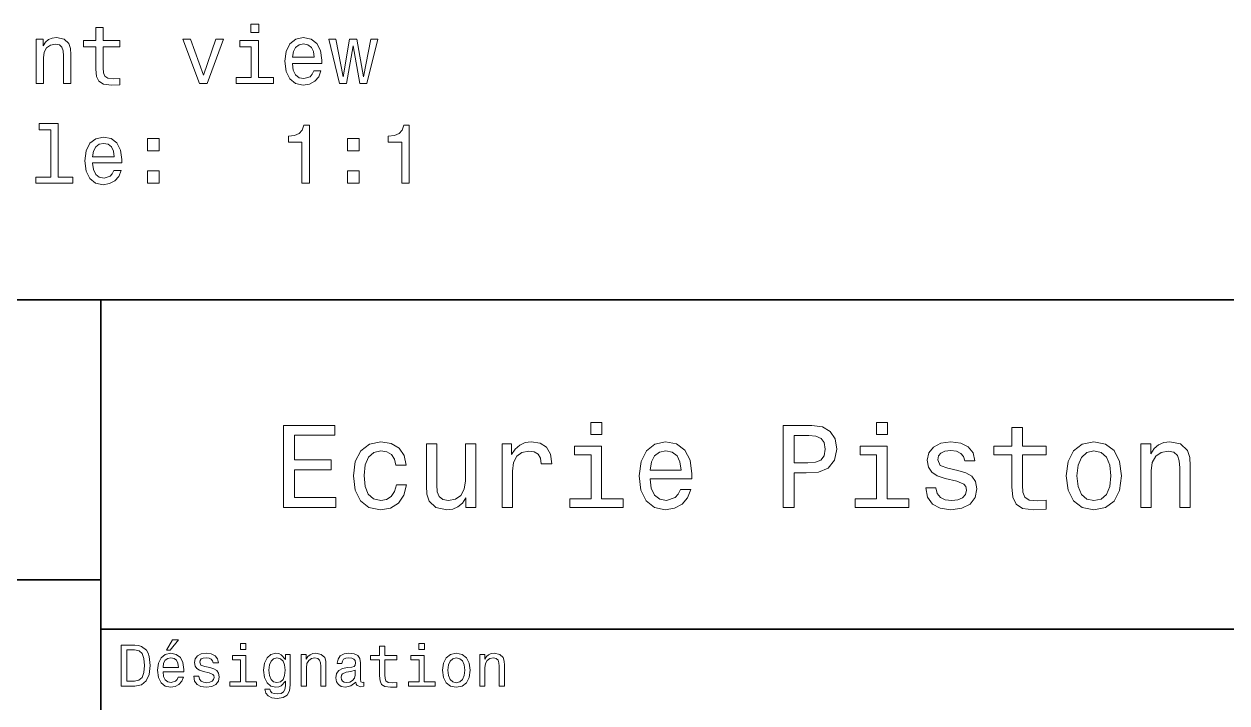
# Model space of a CAD drawing. Extents: x 0 to 297, y 0 to 210.
# Drawn here: x 157.3 to 230.4, y 45.5 to 86.8 of the extents above; entities that cross this region are included whole.
import ezdxf

# ---------------------------------------------------------------- set-up
doc = ezdxf.new("R2010")
doc.units = 0

msp = doc.modelspace()

# ---------------------------------------------------------------- linework, layer by layer
at = {"color": 7, "lineweight": 35}
for p, q in [((97, 70), (287, 70)), ((162, 10), (162, 70)), ((97, 53), (162, 53)), ((162, 50), (287, 50))]:
    msp.add_line(p, q, dxfattribs=at)
at = {"color": 7, "lineweight": 13}
for points in [[(161.713257, 85.382568), (161.713257, 84.02594), (161.743515, 83.587173), (161.88472, 83.284584), (162.167145, 83.10807), (162.646255, 83.047554), (163.170746, 83.072769), (163.170746, 83.456055), (162.78746, 83.425789), (162.439484, 83.466141), (162.252884, 83.592216), (162.172195, 83.804031), (162.157059, 84.101585), (162.157059, 85.382568), (163.170746, 85.382568), (163.170746, 85.760803), (162.157059, 85.760803), (162.157059, 86.552597), (161.713257, 86.552597), (161.713257, 85.760803), (160.946686, 85.760803), (160.946686, 85.382568)], [(171.597992, 86.764412), (171.128967, 86.764412), (171.128967, 86.260086), (171.597992, 86.260086)], [(158.082138, 83.143372), (158.52594, 83.143372), (158.52594, 84.706772), (158.57132, 85.064842), (158.717575, 85.327087), (158.944519, 85.488472), (159.247116, 85.548988), (159.489197, 85.498558), (159.640488, 85.362389), (159.716141, 85.135445), (159.741348, 84.832855), (159.741348, 83.143372), (160.185165, 83.143372), (160.185165, 84.92363), (160.164978, 85.2817), (160.074203, 85.579254), (159.776657, 85.851585), (159.312683, 85.947403), (159.055481, 85.912102), (158.838623, 85.816284), (158.652023, 85.6549), (158.505768, 85.438042), (158.505768, 85.851585), (158.082138, 85.851585)], [(168.002167, 83.143372), (168.471176, 83.143372), (169.459656, 85.851585), (169.000717, 85.851585), (168.239197, 83.66787), (167.46254, 85.851585), (166.998566, 85.851585)], [(171.582855, 83.516571), (171.582855, 85.760803), (170.443085, 85.760803), (170.443085, 85.382568), (171.139053, 85.382568), (171.139053, 83.516571), (170.231262, 83.516571), (170.231262, 83.143372), (172.500717, 83.143372), (172.500717, 83.516571)], [(173.650574, 84.368874), (175.425797, 84.368874), (175.430832, 84.575645), (175.350143, 85.155617), (175.128235, 85.58934), (174.775223, 85.851585), (174.306198, 85.947403), (173.84726, 85.846542), (173.494232, 85.564117), (173.267288, 85.105186), (173.1866, 84.5), (173.262253, 83.879684), (173.489197, 83.425789), (173.837173, 83.143372), (174.291061, 83.047554), (174.684433, 83.113113), (175.007202, 83.284584), (175.244232, 83.556915), (175.380402, 83.920029), (174.94165, 83.920029), (174.850861, 83.7183), (174.719742, 83.567001), (174.346542, 83.445969), (174.059082, 83.501442), (173.842224, 83.677956), (173.701004, 83.965416), (173.650574, 84.353745)], [(173.650574, 84.742073), (173.706055, 85.090057), (173.842224, 85.34726), (174.048996, 85.503601), (174.32132, 85.559074), (174.588623, 85.503601), (174.795395, 85.34726), (174.921478, 85.090057), (174.966858, 84.742073)], [(176.938766, 83.143372), (177.342224, 85.443085), (177.745682, 83.143372), (178.169312, 83.143372), (178.835022, 85.851585), (178.406342, 85.851585), (177.957489, 83.551872), (177.559082, 85.851585), (177.120316, 85.851585), (176.721893, 83.551872), (176.273056, 85.851585), (175.849426, 85.851585), (176.515137, 83.143372)], [(158.964691, 80.344383), (158.964691, 77.469742), (158.05188, 77.469742), (158.05188, 77.096542), (160.316284, 77.096542), (160.316284, 77.469742), (159.408508, 77.469742), (159.408508, 80.717583), (158.268738, 80.717583), (158.268738, 80.344383)], [(174.215424, 77.096542), (174.674347, 77.096542), (174.674347, 80.621758), (174.331421, 80.621758), (174.240631, 80.314125), (174.059082, 80.107346), (173.781708, 79.986313), (173.398422, 79.945969), (173.398422, 79.587898), (174.215424, 79.587898)], [(180.28746, 77.096542), (180.746399, 77.096542), (180.746399, 80.621758), (180.403458, 80.621758), (180.312683, 80.314125), (180.131119, 80.107346), (179.853745, 79.986313), (179.470459, 79.945969), (179.470459, 79.587898), (180.28746, 79.587898)], [(161.506485, 78.322044), (163.281708, 78.322044), (163.286743, 78.528816), (163.206055, 79.108788), (162.984146, 79.542511), (162.631119, 79.804756), (162.162109, 79.900574), (161.703171, 79.799713), (161.350143, 79.517288), (161.123199, 79.058357), (161.042511, 78.453171), (161.118164, 77.832855), (161.345108, 77.37896), (161.693085, 77.096542), (162.146973, 77.000725), (162.540344, 77.066284), (162.863113, 77.237755), (163.100143, 77.510086), (163.236313, 77.873199), (162.797546, 77.873199), (162.706772, 77.671471), (162.575653, 77.520172), (162.202454, 77.399139), (161.914978, 77.454613), (161.69812, 77.631126), (161.556915, 77.918587), (161.506485, 78.306915)], [(164.850143, 79.053314), (165.546112, 79.053314), (165.546112, 79.804756), (164.850143, 79.804756)], [(176.994232, 79.053314), (177.690201, 79.053314), (177.690201, 79.804756), (176.994232, 79.804756)], [(161.506485, 78.695244), (161.561966, 79.043228), (161.69812, 79.30043), (161.904907, 79.456772), (162.177231, 79.512245), (162.444519, 79.456772), (162.651291, 79.30043), (162.777374, 79.043228), (162.822769, 78.695244)], [(164.850143, 77.096542), (165.546112, 77.096542), (165.546112, 77.847984), (164.850143, 77.847984)], [(176.994232, 77.096542), (177.690201, 77.096542), (177.690201, 77.847984), (176.994232, 77.847984)], [(173.109512, 57.381123), (176.279541, 57.381123), (176.279541, 57.986309), (173.772339, 57.986309), (173.772339, 59.679394), (176.005768, 59.679394), (176.005768, 60.277374), (173.772339, 60.277374), (173.772339, 61.775936), (176.221893, 61.775936), (176.221893, 62.381123), (173.109512, 62.381123)], [(192.439484, 62.554031), (191.769455, 62.554031), (191.769455, 61.833572), (192.439484, 61.833572)], [(203.462524, 57.381123), (204.125351, 57.381123), (204.125351, 59.492073), (204.860229, 59.492073), (205.602295, 59.528095), (206.193085, 59.780258), (206.574921, 60.270172), (206.704605, 60.940201), (206.603745, 61.559795), (206.315552, 62.013687), (205.840057, 62.287464), (205.191635, 62.381123), (203.462524, 62.381123)], [(209.788177, 62.554031), (209.118149, 62.554031), (209.118149, 61.833572), (209.788177, 61.833572)], [(217.353027, 60.579971), (217.353027, 58.64193), (217.396255, 58.015129), (217.597992, 57.582851), (218.001434, 57.330688), (218.685883, 57.244236), (219.43515, 57.280258), (219.43515, 57.827808), (218.887604, 57.78458), (218.390488, 57.842216), (218.123917, 58.022331), (218.008652, 58.324928), (217.98703, 58.75), (217.98703, 60.579971), (219.43515, 60.579971), (219.43515, 61.120316), (217.98703, 61.120316), (217.98703, 62.251438), (217.353027, 62.251438), (217.353027, 61.120316), (216.257935, 61.120316), (216.257935, 60.579971)], [(179.932281, 59.967579), (180.559082, 59.967579), (180.429398, 60.543945), (180.119598, 60.997837), (179.636887, 61.278816), (179.010086, 61.386887), (178.318436, 61.242794), (177.792511, 60.839336), (177.46109, 60.183716), (177.345825, 59.304752), (177.453888, 58.432995), (177.778091, 57.78458), (178.289627, 57.381123), (178.988464, 57.244236), (179.608063, 57.352303), (180.090775, 57.6549), (180.42218, 58.130402), (180.566284, 58.764408), (179.96109, 58.764408), (179.853027, 58.36095), (179.651291, 58.058357), (179.363113, 57.871037), (179.010086, 57.8134), (178.570602, 57.907059), (178.253601, 58.195244), (178.059082, 58.663544), (177.994232, 59.326366), (178.059082, 59.974781), (178.260803, 60.443081), (178.585007, 60.731266), (179.010086, 60.83213), (179.38472, 60.767288), (179.66571, 60.601585), (179.853027, 60.327808)], [(186.380402, 57.381123), (187.014404, 57.381123), (187.014404, 59.592937), (187.079254, 60.12608), (187.273773, 60.507923), (187.590775, 60.738472), (188.015854, 60.817722), (188.332855, 60.767288), (188.570602, 60.623199), (188.714691, 60.378242), (188.765121, 60.046829), (189.406342, 60.046829), (189.319885, 60.630402), (189.082123, 61.048271), (188.685883, 61.30043), (188.145538, 61.386887), (187.778091, 61.32925), (187.46109, 61.185158), (187.180115, 60.940201), (186.956772, 60.608788), (186.956772, 61.25), (186.380402, 61.25)], [(195.37175, 59.131844), (197.907776, 59.131844), (197.914978, 59.427231), (197.799713, 60.255764), (197.482712, 60.875359), (196.978378, 61.25), (196.30835, 61.386887), (195.65274, 61.242794), (195.148407, 60.839336), (194.824203, 60.183716), (194.708923, 59.319164), (194.817001, 58.432995), (195.141205, 57.78458), (195.638321, 57.381123), (196.286743, 57.244236), (196.848694, 57.337894), (197.309799, 57.582851), (197.648407, 57.971901), (197.842941, 58.490631), (197.216141, 58.490631), (197.086456, 58.20245), (196.899139, 57.986309), (196.365997, 57.8134), (195.955322, 57.892651), (195.645538, 58.14481), (195.443802, 58.555473), (195.37175, 59.110229)], [(205.01152, 61.76873), (205.443802, 61.725502), (205.760803, 61.588615), (205.94812, 61.336452), (206.01297, 60.940201), (205.940918, 60.522331), (205.746399, 60.270172), (205.414978, 60.140488), (204.96109, 60.104465), (204.125351, 60.104465), (204.125351, 61.76873)], [(214.060516, 59.636166), (213.44812, 59.780258), (212.994232, 59.945965), (212.842941, 60.28458), (212.886169, 60.522331), (213.03746, 60.695244), (213.282425, 60.803314), (213.635437, 60.846542), (213.97406, 60.803314), (214.240631, 60.67363), (214.413544, 60.479107), (214.485596, 60.219738), (215.105194, 60.219738), (215.105194, 60.23415), (214.997116, 60.70245), (214.701721, 61.069885), (214.240631, 61.30043), (213.635437, 61.386887), (213.023056, 61.30043), (212.57637, 61.062679), (212.29538, 60.709652), (212.208939, 60.262966), (212.273773, 59.830688), (212.475494, 59.528095), (212.806915, 59.311958), (213.289627, 59.16066), (213.995682, 58.987751), (214.427948, 58.807636), (214.543228, 58.663544), (214.586456, 58.447407), (214.521606, 58.180836), (214.348694, 57.979107), (214.067719, 57.849422), (213.693085, 57.806194), (213.296829, 57.849422), (213.008636, 58.000721), (212.814117, 58.245674), (212.734863, 58.584293), (212.122482, 58.584293), (212.223343, 58.007923), (212.518738, 57.590057), (212.98703, 57.337894), (213.635437, 57.244236), (214.312683, 57.337894), (214.809799, 57.590057), (215.112396, 57.993515), (215.220459, 58.519451), (215.141205, 58.973343), (214.917862, 59.283138), (214.55043, 59.484871)], [(220.65274, 59.311958), (220.768005, 58.432995), (221.099426, 57.78458), (221.625366, 57.381123), (222.331421, 57.244236), (223.030258, 57.381123), (223.556198, 57.777374), (223.887604, 58.425793), (224.010086, 59.311958), (223.887604, 60.190922), (223.556198, 60.846542), (223.030258, 61.242794), (222.331421, 61.386887), (221.625366, 61.242794), (221.099426, 60.839336), (220.768005, 60.190922)], [(225.177246, 57.381123), (225.811249, 57.381123), (225.811249, 59.614552), (225.876083, 60.12608), (226.085022, 60.500717), (226.409225, 60.731266), (226.841507, 60.817722), (227.187317, 60.745674), (227.403458, 60.551151), (227.511536, 60.226944), (227.547546, 59.794666), (227.547546, 57.381123), (228.181564, 57.381123), (228.181564, 59.924351), (228.15274, 60.435879), (228.023056, 60.86095), (227.597992, 61.25), (226.935165, 61.386887), (226.567719, 61.336452), (226.257935, 61.199566), (225.991364, 60.969017), (225.782425, 60.659222), (225.782425, 61.25), (225.177246, 61.25)], [(184.788177, 61.25), (184.154175, 61.25), (184.154175, 59.016571), (184.082123, 58.497837), (183.873199, 58.123196), (183.548996, 57.892651), (183.123917, 57.820602), (182.785294, 57.878242), (182.569168, 58.051151), (182.446686, 58.346542), (182.417862, 58.764408), (182.417862, 61.25), (181.783859, 61.25), (181.783859, 58.706772), (181.805481, 58.195244), (181.942368, 57.770172), (182.360229, 57.381123), (183.030258, 57.244236), (183.390488, 57.294666), (183.700287, 57.424351), (183.966858, 57.647694), (184.182999, 57.971901), (184.182999, 57.381123), (184.788177, 57.381123)], [(192.417862, 57.914265), (192.417862, 61.120316), (190.789627, 61.120316), (190.789627, 60.579971), (191.783859, 60.579971), (191.783859, 57.914265), (190.48703, 57.914265), (190.48703, 57.381123), (193.729111, 57.381123), (193.729111, 57.914265)], [(195.37175, 59.664986), (195.451004, 60.162102), (195.645538, 60.529537), (195.940918, 60.75288), (196.329971, 60.83213), (196.711807, 60.75288), (197.007202, 60.529537), (197.187317, 60.162102), (197.252167, 59.664986)], [(209.766571, 57.914265), (209.766571, 61.120316), (208.138321, 61.120316), (208.138321, 60.579971), (209.132568, 60.579971), (209.132568, 57.914265), (207.835724, 57.914265), (207.835724, 57.381123), (211.077805, 57.381123), (211.077805, 57.914265)], [(221.301147, 59.319164), (221.365997, 59.967579), (221.567719, 60.435879), (221.891937, 60.72406), (222.331421, 60.824928), (222.763687, 60.72406), (223.087891, 60.443081), (223.289627, 59.967579), (223.361679, 59.319164), (223.289627, 58.663544), (223.087891, 58.188038), (222.763687, 57.899853), (222.331421, 57.806194), (221.891937, 57.899853), (221.567719, 58.188038), (221.365997, 58.663544)], [(164.080688, 49.030979), (163.248566, 49.030979), (163.248566, 46.530979), (164.080688, 46.530979), (164.473343, 46.610229), (164.765137, 46.851585), (164.945251, 47.244236), (165.010086, 47.780979), (164.952454, 48.328529), (164.880402, 48.544666), (164.779541, 48.717579), (164.487747, 48.951729), (164.296829, 49.009365)], [(166.004318, 48.728386), (166.216858, 48.728386), (166.717575, 49.340778), (166.364548, 49.340778)], [(170.824203, 49.117435), (170.489197, 49.117435), (170.489197, 48.757202), (170.824203, 48.757202)], [(178.943802, 48.130402), (178.943802, 47.161381), (178.965424, 46.84798), (179.066284, 46.631844), (179.268005, 46.505764), (179.610229, 46.462536), (179.984863, 46.480545), (179.984863, 46.754322), (179.71109, 46.732708), (179.46254, 46.761528), (179.329254, 46.851585), (179.271606, 47.00288), (179.260803, 47.215416), (179.260803, 48.130402), (179.984863, 48.130402), (179.984863, 48.400574), (179.260803, 48.400574), (179.260803, 48.966137), (178.943802, 48.966137), (178.943802, 48.400574), (178.396255, 48.400574), (178.396255, 48.130402)], [(181.667145, 49.117435), (181.332138, 49.117435), (181.332138, 48.757202), (181.667145, 48.757202)], [(164.055481, 48.731987), (164.329254, 48.677952), (164.516571, 48.512245), (164.628235, 48.216858), (164.664261, 47.780979), (164.624634, 47.359509), (164.51297, 47.064121), (164.322052, 46.887608), (164.055481, 46.829971), (163.583572, 46.829971), (163.583572, 48.731987)], [(165.784576, 47.406338), (167.052597, 47.406338), (167.056198, 47.554035), (166.998566, 47.9683), (166.840057, 48.278099), (166.587891, 48.465416), (166.252884, 48.533859), (165.925079, 48.461815), (165.672913, 48.260086), (165.510803, 47.932278), (165.453171, 47.5), (165.507202, 47.056915), (165.669312, 46.732708), (165.917862, 46.530979), (166.242081, 46.462536), (166.523056, 46.509365), (166.753601, 46.631844), (166.922913, 46.826366), (167.020172, 47.085735), (166.706772, 47.085735), (166.641937, 46.941643), (166.548264, 46.833572), (166.281708, 46.747116), (166.07637, 46.786743), (165.921463, 46.912823), (165.820602, 47.118156), (165.784576, 47.395531)], [(165.784576, 47.672909), (165.824203, 47.921471), (165.921463, 48.105186), (166.069168, 48.216858), (166.263687, 48.256485), (166.454605, 48.216858), (166.60231, 48.105186), (166.692368, 47.921471), (166.724777, 47.672909)], [(168.623199, 47.658501), (168.317001, 47.730545), (168.090057, 47.8134), (168.014404, 47.982708), (168.036026, 48.101585), (168.111664, 48.188038), (168.234146, 48.242073), (168.41066, 48.263687), (168.579971, 48.242073), (168.713257, 48.177231), (168.799713, 48.079971), (168.835739, 47.950287), (169.145538, 47.950287), (169.145538, 47.957493), (169.091492, 48.191643), (168.943802, 48.375359), (168.713257, 48.490635), (168.41066, 48.533859), (168.104462, 48.490635), (167.881119, 48.371758), (167.740631, 48.195244), (167.697403, 47.971901), (167.729828, 47.755764), (167.830688, 47.604465), (167.996399, 47.496399), (168.237747, 47.42075), (168.590775, 47.334293), (168.806915, 47.244236), (168.864548, 47.172188), (168.886169, 47.064121), (168.853745, 46.930836), (168.767288, 46.829971), (168.626801, 46.765129), (168.439484, 46.743515), (168.241348, 46.765129), (168.09726, 46.840778), (168, 46.963257), (167.960373, 47.132565), (167.654175, 47.132565), (167.704605, 46.844379), (167.85231, 46.635445), (168.086456, 46.509365), (168.41066, 46.462536), (168.749283, 46.509365), (168.997833, 46.635445), (169.149139, 46.837173), (169.203171, 47.100143), (169.163544, 47.327087), (169.05188, 47.481987), (168.868149, 47.582851)], [(170.8134, 46.79755), (170.8134, 48.400574), (169.999283, 48.400574), (169.999283, 48.130402), (170.496399, 48.130402), (170.496399, 46.79755), (169.847977, 46.79755), (169.847977, 46.530979), (171.469025, 46.530979), (171.469025, 46.79755)], [(173.518738, 46.617435), (173.518738, 48.465416), (173.216141, 48.465416), (173.216141, 48.152016), (172.967575, 48.4366), (172.816284, 48.508644), (172.646973, 48.533859), (172.340775, 48.461815), (172.103027, 48.260086), (171.94812, 47.935879), (171.894089, 47.5), (171.94812, 47.060516), (172.103027, 46.736309), (172.340775, 46.530979), (172.646973, 46.462536), (172.819885, 46.487751), (172.963974, 46.552593), (173.216141, 46.826366), (173.216141, 46.552593), (173.187317, 46.336456), (173.108063, 46.181557), (172.956772, 46.091499), (172.729828, 46.059078), (172.531708, 46.080692), (172.391205, 46.134727), (172.30835, 46.228386), (172.283142, 46.354465), (171.976944, 46.354465), (171.976944, 46.340057), (172.023773, 46.109509), (172.167862, 45.9366), (172.398407, 45.824928), (172.711823, 45.785301), (173.086456, 45.839336), (173.335022, 45.990635), (173.47551, 46.253601)], [(172.221909, 47.5), (172.254318, 47.820606), (172.351593, 48.058357), (172.502884, 48.198845), (172.704605, 48.249279), (172.917145, 48.198845), (173.075653, 48.058357), (173.172913, 47.820606), (173.208939, 47.5), (173.172913, 47.172188), (173.075653, 46.938038), (172.917145, 46.793949), (172.704605, 46.747116), (172.502884, 46.793949), (172.351593, 46.938038), (172.254318, 47.175793)], [(174.181549, 46.530979), (174.498566, 46.530979), (174.498566, 47.647694), (174.530975, 47.903458), (174.635452, 48.090778), (174.797546, 48.206051), (175.013687, 48.249279), (175.1866, 48.213257), (175.294662, 48.115993), (175.348709, 47.953888), (175.366714, 47.737751), (175.366714, 46.530979), (175.683716, 46.530979), (175.683716, 47.802593), (175.669312, 48.058357), (175.604462, 48.270893), (175.391937, 48.465416), (175.060516, 48.533859), (174.876801, 48.508644), (174.721909, 48.440201), (174.588623, 48.324928), (174.484146, 48.170029), (174.484146, 48.465416), (174.181549, 48.465416)], [(177.499283, 46.783142), (177.499283, 46.772335), (177.517288, 46.649857), (177.57132, 46.5634), (177.798264, 46.494957), (177.974777, 46.523773), (177.974777, 46.76873), (177.899139, 46.757923), (177.798264, 46.804756), (177.780258, 46.948845), (177.780258, 47.950287), (177.73703, 48.206051), (177.610947, 48.386166), (177.391205, 48.494236), (177.081406, 48.533859), (176.778824, 48.490635), (176.555481, 48.368156), (176.414978, 48.177231), (176.368149, 47.925072), (176.368149, 47.903458), (176.65274, 47.903458), (176.677948, 48.054756), (176.757202, 48.162823), (176.886887, 48.227665), (177.070602, 48.25288), (177.247116, 48.234871), (177.373199, 48.180836), (177.448853, 48.087173), (177.47406, 47.957493), (177.459656, 47.806194), (177.402023, 47.730545), (177.257919, 47.694523), (176.987747, 47.665707), (176.677948, 47.600864), (176.458206, 47.485592), (176.328537, 47.305473), (176.28891, 47.038906), (176.324921, 46.801151), (176.4366, 46.624638), (176.616714, 46.512966), (176.86528, 46.473343), (177.200287, 46.548992)], [(181.656342, 46.79755), (181.656342, 48.400574), (180.842224, 48.400574), (180.842224, 48.130402), (181.33934, 48.130402), (181.33934, 46.79755), (180.690918, 46.79755), (180.690918, 46.530979), (182.311966, 46.530979), (182.311966, 46.79755)], [(182.762253, 47.496399), (182.819885, 47.056915), (182.985596, 46.732708), (183.248566, 46.530979), (183.601593, 46.462536), (183.951004, 46.530979), (184.213974, 46.729107), (184.379684, 47.053314), (184.440918, 47.496399), (184.379684, 47.935879), (184.213974, 48.263687), (183.951004, 48.461815), (183.601593, 48.533859), (183.248566, 48.461815), (182.985596, 48.260086), (182.819885, 47.935879)], [(183.086456, 47.5), (183.118881, 47.824207), (183.219742, 48.058357), (183.381851, 48.20245), (183.601593, 48.25288), (183.817719, 48.20245), (183.979828, 48.061958), (184.080688, 47.824207), (184.116714, 47.5), (184.080688, 47.172188), (183.979828, 46.934437), (183.817719, 46.790344), (183.601593, 46.743515), (183.381851, 46.790344), (183.219742, 46.934437), (183.118881, 47.172188)], [(185.024506, 46.530979), (185.341492, 46.530979), (185.341492, 47.647694), (185.373917, 47.903458), (185.478394, 48.090778), (185.640488, 48.206051), (185.856628, 48.249279), (186.029541, 48.213257), (186.137604, 48.115993), (186.19165, 47.953888), (186.209656, 47.737751), (186.209656, 46.530979), (186.526657, 46.530979), (186.526657, 47.802593), (186.512253, 48.058357), (186.447403, 48.270893), (186.234879, 48.465416), (185.903458, 48.533859), (185.719742, 48.508644), (185.56485, 48.440201), (185.431564, 48.324928), (185.327087, 48.170029), (185.327087, 48.465416), (185.024506, 48.465416)], [(177.463257, 47.208214), (177.420029, 47.020893), (177.304749, 46.876801), (177.131851, 46.783142), (176.919312, 46.750721), (176.782425, 46.76873), (176.68515, 46.826366), (176.623917, 46.927231), (176.605911, 47.067722), (176.620316, 47.193802), (176.677948, 47.283859), (176.908508, 47.384727), (177.200287, 47.427952), (177.463257, 47.514408)]]:
    msp.add_lwpolyline(points, close=True, dxfattribs=at)

doc.saveas('drawing.dxf')
